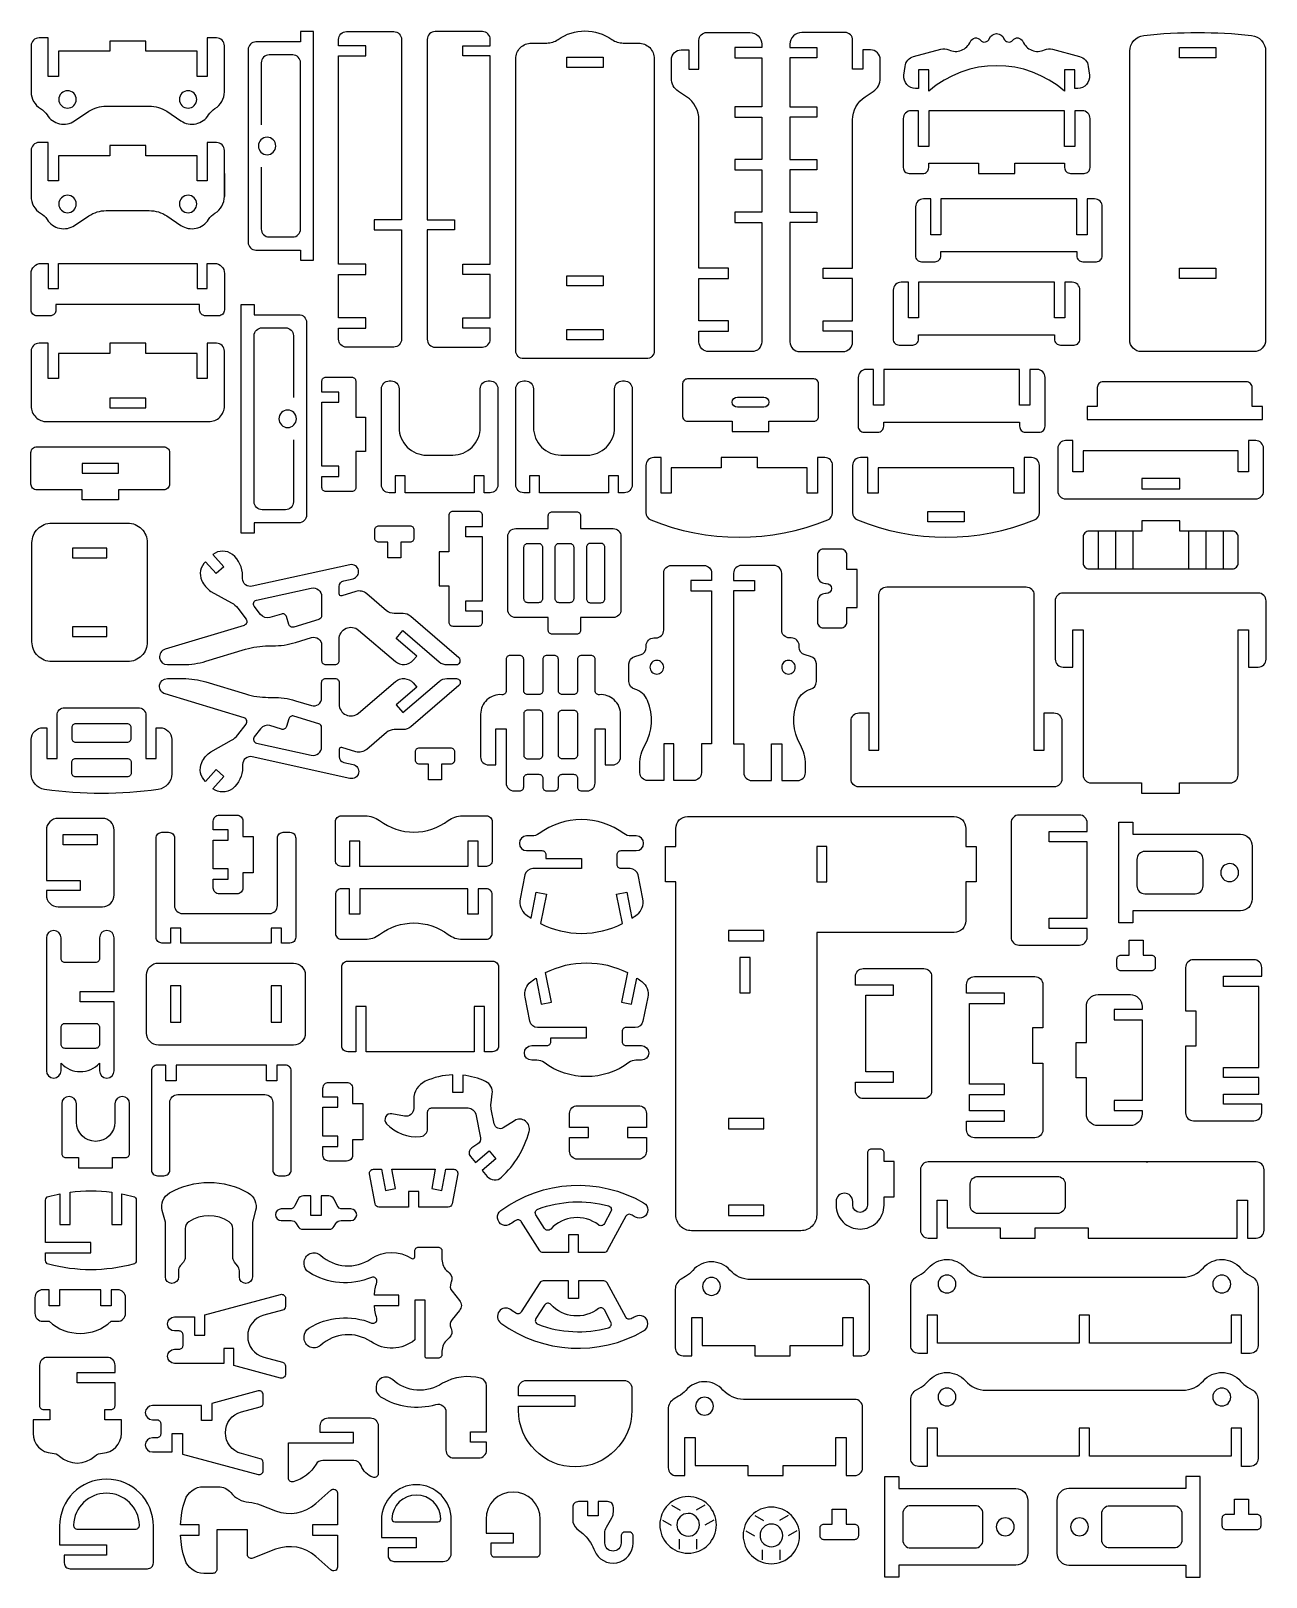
# Model space of a CAD drawing. Extents: x 159 to 1608, y -1206 to 608.
import ezdxf

# ---------------------------------------------------------------- set-up
doc = ezdxf.new("R2010")
doc.units = 0
doc.header["$MEASUREMENT"] = 0
doc.layers.get('DEFPOINTS').update_dxf_attribs({"color": 1, "linetype": 'CONTINUOUS'})
doc.layers.add('KONTUR', color=20, linetype='CONTINUOUS')

msp = doc.modelspace()

# ---------------------------------------------------------------- linework, layer by layer
at = {"layer": 'DEFPOINTS'}
msp.add_lwpolyline([(177.4, 149.3), (367.4, 149.3, 0.414214), (385.8, 167.7), (385.8, 232.1, 0.414214), (376.6, 241.3), (365.7, 241.3), (365.7, 199.9), (353.7, 199.9), (353.7, 229.3), (293.7, 229.3), (293.7, 241.3), (251.1, 241.3), (251.1, 229.3), (191.1, 229.3), (191.1, 199.9), (179.1, 199.9), (179.1, 241.3), (168.2, 241.3, 0.414214), (158.9, 232.1), (158.9, 167.7, 0.414214)], format="xyb", close=True, dxfattribs=at)
at = {"layer": 'KONTUR'}
for points in [[(318.1, 513.4), (334.8, 502.2, 0.422185), (367.2, 509.2, -0.11659), (374.7, 516.6, 0.261966), (385.8, 536.3), (385.8, 590.2, 0.414214), (376.6, 599.5), (365.7, 599.5), (365.7, 554.3), (353.7, 554.3), (353.7, 583.8), (293.7, 583.8), (293.7, 595.8), (251.1, 595.8), (251.1, 583.8), (191.1, 583.8), (191.1, 554.3), (179.1, 554.3), (179.1, 599.5), (168.2, 599.5, 0.414214), (158.9, 590.2), (158.9, 536.3, 0.261966), (170, 516.6, -0.11659), (177.6, 509.2, 0.422185), (209.9, 502.2), (226.7, 513.4, -0.147995), (247.1, 519.6), (297.6, 519.6, -0.147995)], [(413.6, 585.7), (413.6, 359.8, 0.414214), (422.8, 350.6), (475.2, 350.6), (475.2, 338.6), (490.5, 338.6), (490.5, 606.9), (475.2, 606.9), (475.2, 594.9), (422.8, 594.9, 0.414214)], [(519.7, 334), (519.7, 578.3), (551.8, 578.3), (551.8, 590.3), (519.7, 590.3), (519.7, 597.8, -0.414214), (529, 607), (584.5, 607, -0.414214), (593.7, 597.8), (593.7, 386.2), (561.6, 386.2), (561.6, 374.2), (593.7, 374.2), (593.7, 245.9, -0.414214), (584.5, 236.7), (529, 236.7, -0.414214), (519.7, 245.9), (519.7, 258.9), (551.8, 258.9), (551.8, 270.9), (519.7, 270.9), (519.7, 322), (551.8, 322), (551.8, 334)], [(697.8, 334), (697.8, 578.3), (665.7, 578.3), (665.7, 590.3), (697.8, 590.3), (697.8, 597.8, 0.414214), (688.6, 607), (633.1, 607, 0.414214), (623.8, 597.8), (623.8, 386.2), (655.9, 386.2), (655.9, 374.2), (623.8, 374.2), (623.8, 245.9, 0.414214), (633.1, 236.7), (688.6, 236.7, 0.414214), (697.8, 245.9), (697.8, 258.9), (665.7, 258.9), (665.7, 270.9), (697.8, 270.9), (697.8, 322), (665.7, 322), (665.7, 334)], [(736.9, 223.2, -0.414214), (727.7, 232.4), (727.7, 575, -0.414214), (746.1, 593.5), (764.1, 593.5, 0.155074), (777.4, 597.7, -0.31779), (840.5, 597.7, 0.155074), (853.9, 593.5), (871.8, 593.5, -0.414214), (890.3, 575), (890.3, 232.4, -0.414214), (881, 223.2)], [(930.8, 585.5), (930.7, 562.8), (942.7, 562.8), (942.7, 596.7, -0.414214), (952, 605.9), (1002.5, 605.9, -0.414214), (1016.4, 592.1), (1016.4, 588.3), (984.7, 588.3), (984.7, 576.3), (1016.4, 576.3), (1016.4, 518.6), (984.7, 518.6), (984.7, 506.6), (1016.4, 506.6), (1016.4, 456.8), (984.7, 456.8), (984.7, 444.8), (1016.4, 444.8), (1016.4, 395), (984.7, 395), (984.7, 383), (1016.4, 383), (1016.4, 243, -0.414214), (1004.8, 231.4), (954.3, 231.4, -0.414214), (942.7, 243), (942.7, 255.6), (977.4, 255.6), (977.4, 267.6), (942.7, 267.6), (942.7, 317.2), (977.4, 317.2), (977.4, 329.2), (942.7, 329.2), (942.7, 503.4, 0.252072), (928.2, 530.4), (918.7, 536.7, -0.252072), (910.4, 552.1), (910.4, 573.9, -0.414214), (921.9, 585.5)], [(1135.1, 585.5), (1135.1, 562.8), (1123.1, 562.8), (1123.1, 596.7, 0.414214), (1113.9, 605.9), (1063.3, 605.9, 0.414214), (1049.5, 592.1), (1049.5, 588.3), (1081.2, 588.3), (1081.2, 576.3), (1049.5, 576.3), (1049.5, 518.6), (1081.2, 518.6), (1081.2, 506.6), (1049.5, 506.6), (1049.5, 456.8), (1081.2, 456.8), (1081.2, 444.8), (1049.5, 444.8), (1049.5, 395), (1081.2, 395), (1081.2, 383), (1049.5, 383), (1049.5, 243, 0.414214), (1061, 231.4), (1111.6, 231.4, 0.414214), (1123.1, 243), (1123.1, 255.6), (1088.5, 255.6), (1088.5, 267.6), (1123.1, 267.6), (1123.1, 317.2), (1088.5, 317.2), (1088.5, 329.2), (1123.1, 329.2), (1123.1, 503.4, -0.252072), (1137.7, 530.4), (1147.2, 536.7, 0.252072), (1155.5, 552.1), (1155.5, 573.9, 0.414214), (1144, 585.5)], [(1283.5, 598.6, -0.687577), (1300.7, 598.6, 0.578369), (1311, 596.9, -0.567962), (1322.8, 595.3, 0.425793), (1348.2, 585.5, -0.176453), (1357.6, 586.3), (1389.5, 577.8, -0.304748), (1399.7, 566.1), (1401, 555.7, -0.451549), (1387.2, 540.2), (1383.9, 540.2), (1383.9, 562), (1371.9, 562), (1371.9, 537, 0.37485), (1212.4, 537), (1212.4, 562), (1200.4, 562), (1200.4, 540.2), (1197, 540.2, -0.451549), (1183.3, 555.7), (1184.6, 566.1, -0.304748), (1194.7, 577.8), (1226.6, 586.3, -0.176453), (1236, 585.5, 0.425793), (1261.4, 595.3, -0.567962), (1273.2, 596.9, 0.578369)], [(1462.1, 231.4, -0.414214), (1448.3, 245.3), (1448.3, 584.1, -0.382343), (1464.7, 602.4, -0.055069), (1591.3, 602.4, -0.382343), (1607.8, 584.1), (1607.8, 245.3, -0.414214), (1593.9, 231.4)], [(201.7, 537.6, 0.414214), (191.4, 527.4, 0.414214), (201.7, 517.1, 0.414214), (211.9, 527.4, 0.414214)], [(343.1, 537.6, 0.414214), (332.9, 527.4, 0.414214), (343.1, 517.1, 0.414214), (353.3, 527.4, 0.414214)], [(1200.4, 472.1), (1200.4, 514.1), (1191.7, 514.1, 0.414214), (1182.5, 504.9), (1182.5, 447.4, 0.414214), (1189.4, 440.5), (1205.4, 440.5, 0.414214), (1212.4, 447.4), (1212.4, 452.5), (1270.7, 452.5), (1270.7, 440.5), (1313.5, 440.5), (1313.5, 452.5), (1371.9, 452.5), (1371.9, 447.4, 0.414214), (1378.8, 440.5), (1394.8, 440.5, 0.414214), (1401.7, 447.4), (1401.7, 504.9, 0.414214), (1392.5, 514.1), (1383.9, 514.1), (1383.9, 472.1), (1371.9, 472.1), (1371.9, 514.1), (1212.4, 514.1), (1212.4, 472.1)], [(318.1, 390.7), (334.8, 379.5, 0.422185), (367.2, 386.5, -0.11659), (374.7, 393.9, 0.261966), (385.8, 413.6), (385.8, 467.5, 0.414214), (376.6, 476.8), (365.7, 476.8), (365.7, 431.7), (353.7, 431.7), (353.7, 461.1), (293.7, 461.1), (293.7, 473.1), (251.1, 473.1), (251.1, 461.1), (191.1, 461.1), (191.1, 431.7), (179.1, 431.7), (179.1, 476.8), (168.2, 476.8, 0.414214), (158.9, 467.5), (158.9, 413.6, 0.261966), (170, 393.9, -0.11659), (177.6, 386.5, 0.422185), (209.9, 379.5), (226.7, 390.7, -0.147995), (247.1, 396.9), (297.6, 396.9, -0.147995)], [(435.8, 483, 0.414214), (425.6, 472.7, 0.414214), (435.8, 462.5, 0.414214), (446.1, 472.7, 0.414214)], [(201.7, 414.9, 0.414214), (191.4, 404.7, 0.414214), (201.7, 394.4, 0.414214), (211.9, 404.7, 0.414214)], [(343.1, 414.9, 0.414214), (332.9, 404.7, 0.414214), (343.1, 394.4, 0.414214), (353.3, 404.7, 0.414214)], [(1214.7, 368.6), (1214.7, 410.6), (1206.1, 410.6, 0.414214), (1196.9, 401.3), (1196.9, 343.9, 0.414214), (1203.8, 336.9), (1219.8, 336.9, 0.414214), (1226.7, 343.9), (1226.7, 348.9), (1386.2, 348.9), (1386.2, 343.9, 0.414214), (1393.2, 336.9), (1409.2, 336.9, 0.414214), (1416.1, 343.9), (1416.1, 401.3, 0.414214), (1406.9, 410.6), (1398.2, 410.6), (1398.2, 368.6), (1386.2, 368.6), (1386.2, 410.6), (1226.7, 410.6), (1226.7, 368.6)], [(181.2, 273.5), (165.9, 273.5, -0.414214), (158.9, 280.4), (158.9, 323.3, -0.414214), (170.5, 334.9), (179.1, 334.9), (179.1, 305.4), (191.1, 305.4), (191.1, 334.9), (353.7, 334.9), (353.7, 305.4), (365.7, 305.4), (365.7, 334.9), (374.3, 334.9, -0.414214), (385.8, 323.3), (385.8, 280.4, -0.414214), (378.9, 273.5), (363.6, 273.5, -0.414214), (356.7, 280.4), (356.7, 286.8), (188.1, 286.8), (188.1, 280.4, -0.414214)], [(1188.5, 270.9), (1188.5, 312.8), (1179.9, 312.8, 0.414214), (1170.7, 303.6), (1170.7, 246.1, 0.414214), (1177.6, 239.2), (1193.6, 239.2, 0.414214), (1200.5, 246.1), (1200.5, 251.2), (1360, 251.2), (1360, 246.1, 0.414214), (1367, 239.2), (1383, 239.2, 0.414214), (1389.9, 246.1), (1389.9, 303.6, 0.414214), (1380.7, 312.8), (1372, 312.8), (1372, 270.9), (1360, 270.9), (1360, 312.8), (1200.5, 312.8), (1200.5, 270.9)], [(482.2, 265.6), (482.2, 39.7, -0.414214), (473, 30.5), (420.7, 30.5), (420.7, 18.5), (405.3, 18.5), (405.3, 286.8), (420.7, 286.8), (420.7, 274.8), (473, 274.8, -0.414214)], [(500.3, 172), (520.1, 172), (520.1, 184), (500.3, 184), (500.3, 197, -0.414214), (504.9, 201.6), (535.3, 201.6, -0.414214), (539.9, 197), (539.9, 154.4), (551.3, 154.4), (551.3, 114.4), (539.9, 114.4), (539.9, 71.9, -0.414214), (535.3, 67.2), (504.9, 67.2, -0.414214), (500.3, 71.9), (500.3, 84.9), (520.1, 84.9), (520.1, 96.9), (500.3, 96.9)], [(1147.5, 168.5), (1147.5, 210.5), (1138.9, 210.5, 0.414214), (1129.6, 201.2), (1129.6, 143.8, 0.414214), (1136.6, 136.8), (1152.6, 136.8, 0.414214), (1159.5, 143.8), (1159.5, 148.8), (1319, 148.8), (1319, 143.8, 0.414214), (1325.9, 136.8), (1342, 136.8, 0.414214), (1348.9, 143.8), (1348.9, 201.2, 0.414214), (1339.7, 210.5), (1331, 210.5), (1331, 168.5), (1319, 168.5), (1319, 210.5), (1159.5, 210.5), (1159.5, 168.5)], [(570.1, 187.9, -0.414214), (579.3, 197.1), (581.6, 197.1, -0.414214), (590.8, 187.9), (590.8, 142.3, 0.414214), (623.2, 110), (653.7, 110, 0.414214), (686, 142.3), (686, 187.9, -0.414214), (695.2, 197.1), (697.5, 197.1, -0.414214), (706.7, 187.9), (706.7, 75.1, -0.414214), (697.5, 65.8), (690.8, 65.8), (690.8, 85.7), (678.8, 85.7), (678.8, 65.8), (598.1, 65.8), (598.1, 85.7), (586.1, 85.7), (586.1, 65.8), (579.3, 65.8, -0.414214), (570.1, 75.1)], [(727.8, 187.9, -0.414214), (737, 197.1), (739.3, 197.1, -0.414214), (748.5, 187.9), (748.5, 142.3, 0.414214), (780.8, 110), (811.3, 110, 0.414214), (843.7, 142.3), (843.7, 187.9, -0.414214), (852.9, 197.1), (855.2, 197.1, -0.414214), (864.4, 187.9), (864.4, 75.1, -0.414214), (855.2, 65.8), (848.4, 65.8), (848.4, 85.7), (836.4, 85.7), (836.4, 65.8), (755.7, 65.8), (755.7, 85.7), (743.7, 85.7), (743.7, 65.8), (737, 65.8, -0.414214), (727.8, 75.1)], [(923.5, 155.3, 0.414214), (929.1, 149.8), (981.8, 149.8), (981.8, 137.8), (1024.7, 137.8), (1024.7, 149.8), (1077.5, 149.8, 0.414214), (1083, 155.3), (1083, 193.9, 0.414214), (1077.5, 199.4), (929.1, 199.4, 0.414214), (923.5, 193.9)], [(1410.1, 167), (1398.2, 167), (1398.2, 151.7), (1604.1, 151.7), (1604.1, 167), (1592.1, 167), (1592.1, 189.2, 0.414214), (1585.2, 196.1), (1417.1, 196.1, 0.414214), (1410.2, 189.2)], [(987.8, 178.1), (1018.7, 178.1, -1), (1018.7, 166.1), (987.8, 166.1, -1)], [(460, 162.9, 0.414214), (449.8, 152.6, 0.414214), (460, 142.4, 0.414214), (470.2, 152.6, 0.414214)], [(1373.1, 58.6), (1596.2, 58.6, 0.414214), (1605.4, 67.9), (1605.4, 117.8, 0.414214), (1596.2, 127), (1587.6, 127), (1587.6, 90.4), (1575.6, 90.4), (1575.6, 115), (1393.7, 115), (1393.7, 90.4), (1381.7, 90.4), (1381.7, 127), (1373.1, 127, 0.414214), (1363.9, 117.8), (1363.9, 67.9, 0.414214)], [(261.3, 57.7), (218.7, 57.7), (218.7, 69.2), (165.6, 69.2, -0.414214), (158.7, 76.1), (158.7, 113, -0.414214), (165.6, 119.9), (314.4, 119.9, -0.414214), (321.3, 113), (321.3, 76.1, -0.414214), (314.4, 69.2), (261.3, 69.2)], [(1011.4, 95.2), (1011.4, 107.2), (968.6, 107.2), (968.6, 95.2), (910.2, 95.2), (910.2, 65.2), (898.2, 65.2), (898.2, 107.2), (889.6, 107.2, 0.414214), (880.4, 97.9), (880.4, 42.6, 0.305092), (886.1, 34, 0.195594), (1093.9, 34, 0.305092), (1099.6, 42.6), (1099.6, 97.9, 0.414214), (1090.4, 107.2), (1081.7, 107.2), (1081.7, 65.2), (1069.7, 65.2), (1069.7, 95.2)], [(1128.7, 34, 0.195594), (1336.5, 34, 0.305092), (1342.2, 42.6), (1342.2, 97.9, 0.414214), (1333, 107.2), (1324.4, 107.2), (1324.4, 65.2), (1312.4, 65.2), (1312.4, 95.2), (1152.9, 95.2), (1152.9, 65.2), (1140.9, 65.2), (1140.9, 107.2), (1132.2, 107.2, 0.414214), (1123, 97.9), (1123, 42.6, 0.305092)], [(688.8, 14.2), (669, 14.2), (669, 26.2), (688.8, 26.2), (688.8, 39.2, 0.414214), (684.2, 43.8), (653.7, 43.8, 0.414214), (649.1, 39.2), (649.1, -3.4), (637.7, -3.4), (637.7, -43.4), (649.1, -43.4), (649.1, -85.9, 0.414214), (653.7, -90.5), (684.2, -90.5, 0.414214), (688.8, -85.9), (688.8, -72.9), (669, -72.9), (669, -60.9), (688.8, -60.9)], [(770.5, -100.2, -0.414214), (765.9, -95.6), (765.9, -80.6), (727.6, -80.6, -0.414214), (718.4, -71.3), (718.4, 14.7, -0.414214), (727.6, 23.9), (765.9, 23.9), (765.9, 38.9, -0.414214), (770.5, 43.5), (799.1, 43.5, -0.414214), (803.7, 38.9), (803.7, 23.9), (842, 23.9, -0.414214), (851.2, 14.7), (851.2, -71.3, -0.414214), (842, -80.6), (803.7, -80.6), (803.7, -95.6, -0.414214), (799.1, -100.2)], [(272.2, 30.3, -0.414214), (295.3, 7.3), (295.3, -109.1, -0.414214), (272.2, -132.2), (183, -132.2, -0.414214), (159.9, -109.1), (159.9, 7.3, -0.414214), (183, 30.3)], [(593, 7.9), (593, -10.5), (577.6, -10.5), (577.6, 7.9), (567.1, 7.9, -0.414214), (562.4, 12.5), (562.4, 22.4, -0.414214), (567.1, 27.1), (603.5, 27.1, -0.414214), (608.2, 22.4), (608.2, 12.5, -0.414214), (603.5, 7.9)], [(1568.7, -23.5, 0.414214), (1575.6, -16.6), (1575.6, 13.9, 0.414214), (1568.7, 20.8), (1506.9, 20.8), (1506.9, 32.8), (1462.4, 32.8), (1462.4, 20.8), (1400.6, 20.8, 0.414214), (1393.7, 13.9), (1393.7, -16.6, 0.414214), (1400.6, -23.5)], [(737.3, 1.9, -0.414214), (741.9, 6.5), (754.4, 6.5, -0.414214), (759, 1.9), (759, -58.5, -0.414214), (754.4, -63.2), (741.9, -63.2, -0.414214), (737.3, -58.5)], [(774, -58.5), (774, 1.9, -0.414214), (778.6, 6.5), (791.1, 6.5, -0.414214), (795.7, 1.9), (795.7, -58.5, -0.414214), (791.1, -63.2), (778.6, -63.2, -0.414214)], [(832.3, 1.9, 0.414214), (827.7, 6.5), (815.2, 6.5, 0.414214), (810.6, 1.9), (810.6, -58.5, 0.414214), (815.2, -63.2), (827.7, -63.2, 0.414214), (832.3, -58.5)], [(407.1, -31.7, 0.224783), (395.3, -6.5, 0.332024), (372.3, -6.5), (385, -21), (376, -28.9), (363.7, -15, 0.318462), (359.1, -37.3, 0.133666), (369.8, -49.9), (394.2, -63.4, -0.10459), (401.5, -69.6), (411.2, -82.5, -0.522753), (408.9, -89.7), (316.2, -117.7, 0.862777), (318.9, -135.8), (337.2, -135.8, 0.073666), (364, -131.8), (410.6, -117.7, -0.073666), (437.3, -113.8), (442.4, -113.8, 0.073666), (469.1, -109.8), (488, -104.1, -0.503235), (499.9, -112.9), (499.9, -131.2, 0.414214), (504.5, -135.8), (515.8, -135.8, 0.414214), (520.4, -131.2), (520.4, -105.8, -0.640772), (543.3, -95.3), (586.4, -132.2, 0.414214), (607.3, -130.6), (611.5, -125.7), (587.3, -105), (595.1, -95.9), (637.9, -132.5, 0.179039), (646.9, -135.8), (658, -135.8, 0.696297), (661, -127.7), (604.4, -79.2, 0.179039), (595.4, -75.8), (585, -75.8, -0.179039), (576, -72.5), (552.9, -52.7, 0.256082), (539.9, -50), (523.4, -55, -0.503235), (520.4, -52.8), (520.4, -44.2, -0.35181), (525.8, -37.4), (536.7, -35, 1), (533.1, -18.6), (418.4, -43.9, -0.479498), (407.1, -34.9)], [(1091.1, -52.5, 0.414214), (1081.9, -61.7), (1081.9, -85.7, 0.414214), (1088.8, -92.7), (1109.3, -92.7, 0.414214), (1116.3, -85.7), (1116.3, -68.7), (1128.3, -68.7), (1128.3, -24.2), (1116.3, -24.2), (1116.3, -7.2, 0.414214), (1109.3, -0.3), (1088.8, -0.3, 0.414214), (1081.9, -7.2), (1081.9, -31.2, 0.414214), (1091.1, -40.5), (1092.2, -40.5, -1), (1092.2, -52.5)], [(860.6, -135, -0.339454), (867.4, -126.1), (873.9, -124.4, 0.339454), (880.7, -115.5), (880.7, -113.7, -0.414214), (889.9, -104.4), (892.1, -104.4, 0.414214), (901.3, -95.2), (901.3, -28.6, -0.414214), (910.5, -19.4), (948.4, -19.4, -0.414214), (957.6, -28.6), (957.6, -37.1), (933, -37.1), (933, -49.1), (957.6, -49.1), (957.6, -228.6), (945.6, -228.6), (945.6, -262.6, -0.414214), (936.4, -271.8), (913.3, -271.8), (913.3, -228.6), (901.3, -228.6), (901.3, -271.8), (882.6, -271.8, -0.414214), (873.4, -262.6), (873.4, -252.8, -0.129433), (879.4, -230, 0.231132), (882.5, -178, 0.231026), (867.3, -164.6, -0.33747), (860.6, -155.7)], [(1080.5, -135, 0.339454), (1073.6, -126.1), (1067.2, -124.4, -0.339454), (1060.3, -115.5), (1060.3, -113.7, 0.414214), (1051.1, -104.4), (1049, -104.4, -0.414214), (1039.8, -95.2), (1039.8, -28.6, 0.414214), (1030.5, -19.4), (992.6, -19.4, 0.414214), (983.4, -28.6), (983.4, -37.1), (1008, -37.1), (1008, -49.1), (983.4, -49.1), (983.4, -228.6), (995.4, -228.6), (995.4, -262.6, 0.414214), (1004.6, -271.8), (1027.8, -271.8), (1027.8, -228.6), (1039.8, -228.6), (1039.8, -271.8), (1058.4, -271.8, 0.414214), (1067.7, -262.6), (1067.7, -252.8, 0.129433), (1061.7, -230, -0.231132), (1058.5, -178, -0.231026), (1073.7, -164.6, 0.33747), (1080.5, -155.7)], [(423.5, -60), (487.6, -45.9, -0.479498), (499.9, -55.8), (499.9, -78.3, -0.330464), (496.6, -82.8), (467.1, -91.7, -0.414214), (461.3, -88.6), (458.5, -79.4, 0.414214), (452.8, -76.4), (439.2, -80.5, -0.313411), (428.1, -76.9), (420.8, -67.3, -0.547347)], [(1368.7, -201.7), (1368.7, -270, -0.414214), (1359.4, -279.3), (1130.4, -279.3, -0.414214), (1121.2, -270), (1121.2, -201.7, -0.414214), (1130.4, -192.5), (1141.9, -192.5), (1141.9, -236.1), (1153.9, -236.1), (1153.9, -53.8, -0.414214), (1163.2, -44.6), (1326.7, -44.6, -0.414214), (1335.9, -53.8), (1335.9, -236.1), (1347.9, -236.1), (1347.9, -192.5), (1359.4, -192.5, -0.414214)], [(1506.8, -286.5), (1506.8, -274.5), (1566.3, -274.5, 0.414214), (1575.5, -265.3), (1575.5, -95), (1587.5, -95), (1587.5, -138.6), (1599.1, -138.6, 0.414214), (1608.3, -129.4), (1608.3, -61.1, 0.414214), (1599.1, -51.8), (1370, -51.8, 0.414214), (1360.8, -61.1), (1360.8, -129.4, 0.414214), (1370, -138.6), (1381.6, -138.6), (1381.6, -95), (1393.6, -95), (1393.6, -265.3, 0.414214), (1402.8, -274.5), (1462.3, -274.5), (1462.3, -286.5)], [(741.6, -171, -0.414214), (737, -166.4), (737, -129.6, 0.414214), (732.3, -125), (721, -125, 0.414214), (716.4, -129.6), (716.4, -166.5, -0.437062), (711.4, -171.1, 0.437062), (686.5, -194.1), (686.5, -244.2, 0.414214), (695.8, -253.4), (704.4, -253.4), (704.4, -211), (716.4, -211), (716.4, -274.7, 0.414214), (725.6, -284), (732.3, -284, 0.414214), (737, -279.3), (737, -269.1, -0.414214), (741.6, -264.5), (754.9, -264.5, -0.414214), (759.5, -269.1), (759.5, -279.3, 0.414214), (764.1, -284), (773.1, -284, 0.414214), (777.7, -279.3), (777.7, -269.1, -0.414214), (782.3, -264.5), (795.6, -264.5, -0.414214), (800.2, -269.1), (800.2, -279.3, 0.414214), (804.8, -284), (811.6, -284, 0.414214), (820.8, -274.7), (820.8, -211), (832.8, -211), (832.8, -253.4), (841.4, -253.4, 0.414214), (850.7, -244.2), (850.7, -194.1, 0.437062), (825.8, -171.1, -0.437062), (820.8, -166.5), (820.8, -129.6, 0.414214), (816.2, -125), (804.8, -125, 0.414214), (800.2, -129.6), (800.2, -166.4, -0.414214), (795.6, -171), (782.3, -171, -0.414214), (777.7, -166.4), (777.7, -129.6, 0.414214), (773.1, -125), (764.1, -125, 0.414214), (759.5, -129.6), (759.5, -166.4, -0.414214), (754.9, -171)], [(893.2, -130.8, 0.414214), (885.2, -138.9, 0.414214), (893.2, -146.9, 0.414214), (901.3, -138.9, 0.414214)], [(1047.8, -130.8, 0.414214), (1039.8, -138.9, 0.414214), (1047.8, -146.9, 0.414214), (1055.8, -138.9, 0.414214)], [(407.1, -256.2, -0.224783), (395.3, -281.4, -0.332024), (372.3, -281.4), (385, -267), (376, -259), (363.7, -273, -0.318462), (359.1, -250.7, -0.133666), (369.8, -238), (394.2, -224.5, 0.10459), (401.5, -218.3), (411.2, -205.5, 0.522753), (408.9, -198.3), (316.2, -170.2, -0.862777), (318.9, -152.1), (337.2, -152.1, -0.073666), (364, -156.1), (410.6, -170.2, 0.073666), (437.3, -174.2), (442.4, -174.2, -0.073666), (469.1, -178.1), (488, -183.8, 0.503235), (499.9, -175), (499.9, -156.7, -0.414214), (504.5, -152.1), (515.8, -152.1, -0.414214), (520.4, -156.7), (520.4, -182.2, 0.640772), (543.3, -192.7), (586.4, -155.7, -0.414214), (607.3, -157.3), (611.5, -162.2), (587.3, -183), (595.1, -192.1), (637.9, -155.5, -0.179039), (646.9, -152.1), (658, -152.1, -0.696297), (661, -160.3), (604.4, -208.8, -0.179039), (595.4, -212.1), (585, -212.1, 0.179039), (576, -215.4), (552.9, -235.2, -0.256082), (539.9, -238), (523.4, -233, 0.503235), (520.4, -235.2), (520.4, -243.8, 0.35181), (525.8, -250.5), (536.7, -252.9, -1), (533.1, -269.4), (418.4, -244, 0.479498), (407.1, -253)], [(189.3, -245.8), (189.3, -195.5, -0.414214), (198.5, -186.3), (284.5, -186.3, -0.414214), (293.7, -195.5), (293.7, -245.8), (305.7, -245.8), (305.7, -209.8), (310.1, -209.8, -0.414214), (323.9, -223.6), (323.9, -264, -0.371951), (308.1, -282.2, -0.073339), (174.8, -282.2, -0.371951), (159.1, -264), (159.1, -223.6, -0.414214), (172.9, -209.8), (177.3, -209.8), (177.3, -245.8)], [(423.5, -227.9), (487.6, -242.1, 0.479498), (499.9, -232.2), (499.9, -209.6, 0.330464), (496.6, -205.2), (467.1, -196.2, 0.414214), (461.3, -199.3), (458.5, -208.5, -0.414214), (452.8, -211.6), (439.2, -207.4, 0.313411), (428.1, -211), (420.8, -220.6, 0.547347)], [(737, -241.7, 0.414214), (741.6, -246.3), (754.9, -246.3, 0.414214), (759.5, -241.7), (759.5, -193.8, 0.414214), (754.9, -189.2), (741.6, -189.2, 0.414214), (737, -193.8)], [(795.6, -189.2, -0.414214), (800.2, -193.8), (800.2, -241.7, -0.414214), (795.6, -246.3), (782.3, -246.3, -0.414214), (777.7, -241.7), (777.7, -193.8, -0.414214), (782.3, -189.2)], [(211.3, -205.2, 0.414214), (206.7, -209.8), (206.7, -222.3, 0.414214), (211.3, -226.9), (271.7, -226.9, 0.414214), (276.3, -222.3), (276.3, -209.8, 0.414214), (271.7, -205.2)], [(640.6, -252.5), (640.6, -270.9), (625.2, -270.9), (625.2, -252.5), (614.7, -252.5, -0.414214), (610, -247.9), (610, -238, -0.414214), (614.7, -233.3), (651.1, -233.3, -0.414214), (655.8, -238), (655.8, -247.9, -0.414214), (651.1, -252.5)], [(271.7, -267.5), (211.3, -267.5, -0.414214), (206.7, -262.9), (206.7, -250.4, -0.414214), (211.3, -245.8), (271.7, -245.8, -0.414214), (276.3, -250.4), (276.3, -262.9, -0.414214)], [(190.6, -419.8), (242.6, -419.8, 0.414214), (256.4, -405.9), (256.4, -330, 0.414214), (242.6, -316.2), (190.6, -316.2, 0.414214), (176.8, -330), (176.8, -388.9), (216.6, -388.9), (216.6, -400.9), (176.8, -400.9), (176.8, -405.9, 0.414214)], [(390.1, -375.5), (372.7, -375.5), (372.7, -341.7), (390.1, -341.7), (390.1, -329.7), (372.7, -329.7), (372.7, -319.3, -0.414214), (379.6, -312.4), (400.5, -312.4, -0.414214), (407.4, -319.3), (407.4, -337.3), (419.4, -337.3), (419.4, -380), (407.4, -380), (407.4, -397.9, -0.414214), (400.5, -404.8), (379.6, -404.8, -0.414214), (372.7, -397.9), (372.7, -387.5), (390.1, -387.5)], [(523.1, -313.2), (551.1, -313.2, -0.16263), (567.8, -318.8, 0.334097), (648.5, -318.8, -0.16263), (665.1, -313.2), (693.2, -313.2, -0.414214), (700.1, -320.1), (700.1, -365.5, -0.414214), (693.2, -372.5), (683.6, -372.5), (683.6, -342.8), (671.6, -342.8), (671.6, -372.5), (544.6, -372.5), (544.6, -342.8), (532.6, -342.8), (532.6, -372.5), (523.1, -372.5, -0.414214), (516.1, -365.5), (516.1, -320.1, -0.414214)], [(853.1, -439.6), (846.1, -405), (857.9, -402.6), (864.1, -433.2, 0.016944), (870, -429, 0.286808), (876.9, -410.7), (871.2, -382.5, 0.357001), (862.1, -375.1), (851.3, -375.1, -0.414214), (846.7, -370.5), (846.7, -358.6, -0.414214), (851.3, -354), (869.2, -354, 1), (869.2, -336.8), (863, -336.8, -0.161246), (854.7, -334.1, 0.331101), (755, -334.1, -0.161246), (746.7, -336.8), (740.5, -336.8, 1), (740.5, -354), (758.4, -354, -0.414214), (763, -358.6), (763, -363.1), (804.8, -363.1), (804.8, -375.1), (747.6, -375.1, 0.357001), (738.5, -382.5), (732.8, -410.7, 0.286808), (739.7, -429, 0.016944), (745.6, -433.2), (751.8, -402.6), (763.6, -405), (756.6, -439.6, 0.237707)], [(1080.9, -781.5, -0.414214), (1062.4, -800), (934, -800, -0.414214), (915.6, -781.5), (915.6, -390.8), (903.6, -390.8), (903.6, -349.3), (915.6, -349.3), (915.6, -327.9, -0.414214), (929.4, -314), (1242.1, -314, -0.414214), (1255.9, -327.9), (1255.9, -349.3), (1267.9, -349.3), (1267.9, -390.8), (1255.9, -390.8), (1255.9, -436.3, -0.414214), (1242.1, -450.1), (1080.9, -450.1)], [(1386.4, -433.4), (1398.4, -433.4), (1398.4, -343.7), (1386.4, -343.7), (1353.7, -343.7), (1353.7, -331.7), (1398.4, -331.7), (1398.4, -321.5, 0.414214), (1389.2, -312.3), (1318.2, -312.3, 0.414214), (1309, -321.5), (1309, -455.6, 0.414214), (1318.2, -464.8), (1389.2, -464.8, 0.414214), (1398.4, -455.6), (1398.4, -445.4), (1353.7, -445.4), (1353.7, -433.4)], [(1578.2, -424.7), (1451.9, -424.7), (1451.9, -438.8), (1435.4, -438.8), (1435.4, -320.8), (1451.9, -320.8), (1451.9, -334.9), (1578.2, -334.9, -0.414214), (1592, -348.8), (1592, -410.8, -0.414214)], [(312.5, -462.5, -0.414214), (305.6, -455.6), (305.6, -339.4, -0.414214), (312.5, -332.5), (320.2, -332.5, -0.414214), (327.2, -339.4), (327.2, -418.6, 0.414214), (336.4, -427.8), (438.7, -427.8, 0.414214), (447.9, -418.6), (447.9, -339.4, -0.414214), (454.9, -332.5), (462.6, -332.5, -0.414214), (469.5, -339.4), (469.5, -455.6, -0.414214), (462.6, -462.5), (452.6, -462.5), (452.6, -445.1), (440.6, -445.1), (440.6, -462.5), (334.5, -462.5), (334.5, -445.1), (322.5, -445.1), (322.5, -462.5)], [(1534.4, -395.4), (1534.4, -364.3, 0.414214), (1525.1, -355), (1466, -355, 0.414214), (1456.7, -364.3), (1456.7, -395.4, 0.414214), (1466, -404.6), (1525.1, -404.6, 0.414214)], [(1565.5, -369.3, 0.414214), (1555.1, -379.8, 0.414214), (1565.5, -390.3, 0.414214), (1576, -379.8, 0.414214)], [(523.1, -458), (551.1, -458, 0.16263), (567.8, -452.4, -0.334097), (648.5, -452.4, 0.16263), (665.1, -458), (693.2, -458, 0.414214), (700.1, -451.1), (700.1, -405.6, 0.414214), (693.2, -398.7), (683.6, -398.7), (683.6, -428.4), (671.6, -428.4), (671.6, -398.7), (544.6, -398.7), (544.6, -428.4), (532.6, -428.4), (532.6, -398.7), (523.1, -398.7, 0.414214), (516.1, -405.6), (516.1, -451.1, 0.414214)], [(239.1, -456.4), (239.1, -480.8, -0.414214), (234.5, -485.4), (198.7, -485.4, -0.414214), (194.1, -480.8), (194.1, -456.4, 1), (176.8, -456.4), (176.8, -612.2, 1), (194.1, -612.2), (194.1, -603.5, 0.435619), (239.1, -603.5), (239.1, -612.2, 1), (256.4, -612.2), (256.4, -531.5), (216.6, -531.5), (216.6, -519.5), (256.4, -519.5), (256.4, -456.4, 1)], [(1437.9, -476.6), (1447.6, -476.6), (1447.6, -459), (1464.1, -459), (1464.1, -476.6), (1473.7, -476.6, -0.414214), (1478.3, -481.2), (1478.3, -490.4, -0.414214), (1473.7, -495), (1437.9, -495, -0.414214), (1433.3, -490.4), (1433.3, -481.2, -0.414214)], [(294.4, -499.8, -0.414214), (308.3, -486), (466.9, -486, -0.414214), (480.7, -499.8), (480.7, -568.3, -0.414214), (466.9, -582.1), (308.3, -582.1, -0.414214), (294.4, -568.3)], [(540.1, -536.9), (540.1, -590), (530.5, -590, -0.414214), (523.6, -583.1), (523.6, -490.6, -0.414214), (530.5, -483.7), (700.6, -483.7, -0.414214), (707.6, -490.6), (707.6, -583.1, -0.414214), (700.6, -590), (691, -590), (691, -536.9), (679, -536.9), (679, -590), (552.1, -590), (552.1, -536.9)], [(859, -497.2), (852, -531.8), (863.7, -534.1), (869.9, -503.5, -0.016944), (875.8, -507.7, -0.286808), (882.7, -526.1), (877, -554.2, -0.357001), (868, -561.6), (857.2, -561.6, 0.414214), (852.5, -566.2), (852.5, -578.1, 0.414214), (857.2, -582.7), (875.1, -582.7, -1), (875.1, -599.9), (868.8, -599.9, 0.161246), (860.6, -602.7, -0.331101), (760.9, -602.7, 0.161246), (752.6, -599.9), (746.4, -599.9, -1), (746.4, -582.7), (764.3, -582.7, 0.414214), (768.9, -578.1), (768.9, -573.6), (810.7, -573.6), (810.7, -561.6), (753.4, -561.6, -0.357001), (744.4, -554.2), (738.7, -526.1, -0.286808), (745.6, -507.7, -0.016944), (751.5, -503.5), (757.7, -534.1), (769.5, -531.8), (762.5, -497.2, -0.237707)], [(1558.5, -620.3), (1558.5, -608.3), (1599.8, -608.3), (1599.8, -513.5), (1579.2, -513.5), (1558.5, -513.5), (1558.5, -501.5), (1603.2, -501.5), (1603.2, -491.3, 0.414214), (1593.9, -482), (1523, -482, 0.414214), (1513.8, -491.3), (1513.8, -542.1), (1525.8, -542.1), (1525.8, -583.6), (1513.8, -583.6), (1513.8, -661.8, 0.414214), (1523, -671), (1593.9, -671, 0.414214), (1603.2, -661.8), (1603.2, -651.6), (1558.5, -651.6), (1558.5, -639.6), (1579.2, -639.6), (1599.8, -639.6), (1599.8, -620.3)], [(1150.4, -613.5), (1138.4, -613.5), (1138.4, -523.8), (1150.4, -523.8), (1171.1, -523.8), (1171.1, -511.8), (1126.4, -511.8), (1126.4, -501.6, -0.414214), (1135.6, -492.4), (1206.6, -492.4, -0.414214), (1215.8, -501.6), (1215.8, -635.7, -0.414214), (1206.6, -645), (1135.6, -645, -0.414214), (1126.4, -635.7), (1126.4, -625.5), (1171.1, -625.5), (1171.1, -613.5)], [(1301.5, -640.2), (1301.5, -628.2), (1260.3, -628.2), (1260.3, -533.4), (1280.8, -533.4), (1301.5, -533.4), (1301.5, -521.4), (1256.8, -521.4), (1256.8, -511.2, -0.414214), (1266.1, -501.9), (1337, -501.9, -0.414214), (1346.3, -511.2), (1346.3, -562), (1334.3, -562), (1334.3, -603.5), (1346.3, -603.5), (1346.3, -681.7, -0.414214), (1337, -690.9), (1266.1, -690.9, -0.414214), (1256.8, -681.7), (1256.8, -671.5), (1301.5, -671.5), (1301.5, -659.5), (1280.8, -659.5), (1260.3, -659.5), (1260.3, -640.2)], [(1397.4, -536.9, -0.414214), (1411.2, -523), (1449, -523, -0.414214), (1462.8, -536.9), (1462.8, -540.6), (1430.1, -540.6), (1430.1, -552.6), (1462.8, -552.6), (1462.8, -647.1), (1430.1, -647.1), (1430.1, -659.1), (1462.8, -659.1), (1462.8, -662.8, -0.414214), (1449, -676.7), (1411.2, -676.7, -0.414214), (1397.4, -662.8), (1397.4, -620.6), (1385.4, -620.6), (1385.4, -579.1), (1397.4, -579.1)], [(198.7, -586, -0.414214), (194.1, -581.4), (194.1, -561.3, -0.414214), (198.7, -556.7), (234.5, -556.7, -0.414214), (239.1, -561.3), (239.1, -581.4, -0.414214), (234.5, -586)], [(307.1, -605.6, 0.414214), (300.2, -612.5), (300.2, -728.6, 0.414214), (307.1, -735.5), (314.8, -735.5, 0.414214), (321.7, -728.6), (321.7, -649.5, -0.414214), (331, -640.3), (433.3, -640.3, -0.414214), (442.5, -649.5), (442.5, -728.6, 0.414214), (449.4, -735.5), (457.1, -735.5, 0.414214), (464.1, -728.6), (464.1, -612.5, 0.414214), (457.1, -605.6), (447.2, -605.6), (447.2, -624.3), (435.2, -624.3), (435.2, -605.6), (329.1, -605.6), (329.1, -624.3), (317.1, -624.3), (317.1, -605.6)], [(518.8, -689), (501.4, -689), (501.4, -655.2), (518.8, -655.2), (518.8, -643.2), (501.4, -643.2), (501.4, -632.8, -0.414214), (508.3, -625.9), (529.2, -625.9, -0.414214), (536.1, -632.8), (536.1, -650.7), (548.1, -650.7), (548.1, -693.5), (536.1, -693.5), (536.1, -711.4, -0.414214), (529.2, -718.3), (508.3, -718.3, -0.414214), (501.4, -711.4), (501.4, -701), (518.8, -701)], [(700.2, -639.3, 0.327736), (692.3, -624.9, 0.082502), (665.7, -617.5), (665.7, -637.7), (653.7, -637.7), (653.7, -617.1, 0.098873), (621.5, -624.7, 0.293434), (608, -645.7), (608, -656.6, -0.470319), (597, -665.6), (582.4, -662.8, 0.725517), (576, -674.4, 0.232505), (616, -689.5, 0.386628), (624.3, -680.3), (624.3, -660.6, -0.414214), (629, -656), (671.7, -656, -0.356602), (680.7, -663.4), (686.3, -691, -0.310333), (683.3, -698.2), (676.1, -702.8, 0.45464), (674.5, -713.1), (680.4, -720), (696.5, -706.4), (704.3, -715.5), (688.2, -729.2), (694.3, -736.4, 0.429009), (711, -737.3, 0.137809), (743.4, -683.7, 0.686905), (726.1, -670.9), (713, -679.2, -0.526329), (702.5, -674.7), (699, -657.5, -0.083534), (698.8, -649.9)], [(212.1, -672.6), (212.1, -651.1, 1), (194.8, -651.1), (194.8, -709.6, 0.414214), (199.5, -714.2), (214.7, -714.2), (214.7, -726.2), (254.6, -726.2), (254.6, -714.2), (269.9, -714.2, 0.414214), (274.5, -709.6), (274.5, -651.1, 1), (257.2, -651.1), (257.2, -672.6, -1)], [(871.7, -716.1), (800.2, -716.1, -0.414214), (790.9, -706.8), (790.9, -690.7), (813, -690.7), (813, -678.7), (790.9, -678.7), (790.9, -662.5, -0.414214), (800.2, -653.3), (871.7, -653.3, -0.414214), (881, -662.5), (881, -678.7), (858.9, -678.7), (858.9, -690.7), (881, -690.7), (881, -706.8, -0.414214)], [(1123.2, -765.7, 1), (1103.7, -765.7), (1103.7, -769.9, 0.414214), (1131.9, -798.1, 0.414214), (1160, -769.9), (1160, -760.1), (1172, -760.1), (1172, -718.7), (1160, -718.7), (1160, -708.9, 0.414214), (1155.4, -704.3), (1145.1, -704.3, 0.414214), (1140.5, -708.9), (1140.5, -769.9, -1), (1123.2, -769.9)], [(1296.1, -796.7), (1296.1, -808.7), (1337.5, -808.7), (1337.5, -796.7), (1399.4, -796.7), (1399.4, -808.7), (1515.9, -808.7), (1574.5, -808.7), (1574.5, -764), (1586.5, -764), (1586.5, -808.7), (1596.7, -808.7, 0.414214), (1605.9, -799.5), (1605.9, -728.5, 0.414214), (1596.7, -719.3), (1211.9, -719.3, 0.414214), (1202.7, -728.5), (1202.7, -799.5, 0.414214), (1211.9, -808.7), (1222.1, -808.7), (1222.1, -764), (1234.1, -764), (1234.1, -796.7)], [(321.5, -755.6, -0.267035), (413.7, -755.6, -0.33993), (422.3, -776.4), (418.7, -790), (418.7, -854.1, -1), (403.3, -854.1), (403.3, -846.9, 0.173888), (401.2, -841), (397.6, -836.7, -0.173888), (395.5, -830.8), (395.5, -797.3, 0.254451), (391.3, -789.5, 0.295226), (343.9, -789.5, 0.254451), (339.7, -797.3), (339.7, -830.8, -0.173888), (337.6, -836.7), (334, -841, 0.173888), (331.9, -846.9), (331.9, -854.1, -1), (316.5, -854.1), (316.5, -790), (312.9, -776.4, -0.33993)], [(653, -768.6, -0.361445), (648.5, -772.3), (613.8, -772.3), (613.8, -754.1), (601.8, -754.1), (601.8, -772.3), (567.1, -772.3, -0.361445), (562.6, -768.6), (556.1, -733.4, -0.469028), (560.6, -727.9), (570.1, -727.9), (574.7, -752.7), (586.5, -750.5), (582.3, -727.9), (633.3, -727.9), (629.1, -750.5), (640.9, -752.7), (645.5, -727.9), (655, -727.9, -0.469028), (659.6, -733.4)], [(1363.3, -779.8), (1270.3, -779.8, -0.414214), (1261.1, -770.6), (1261.1, -745.4, -0.414214), (1270.3, -736.2), (1363.3, -736.2, -0.414214), (1372.5, -745.4), (1372.5, -770.6, -0.414214)], [(175.9, -768.6), (175.9, -764.2, -0.339868), (179.3, -759.7, -0.017741), (192.7, -756.7), (192.7, -792.8), (204.7, -792.8), (204.7, -754.8, -0.063321), (253.5, -754.8), (253.5, -792.8), (265.5, -792.8), (265.5, -756.7, -0.017741), (278.8, -759.7, -0.339868), (282.3, -764.2), (282.3, -834.8, -0.339868), (278.8, -839.3, -0.130898), (179.3, -839.3, -0.339868), (175.9, -834.8), (175.9, -826), (229.1, -826), (229.1, -814), (175.9, -814)], [(470, -791.4), (471.9, -794.8, 0.267949), (477.9, -798.2), (508.7, -798.2, 0.267949), (514.7, -794.8), (516.6, -791.4, -0.267949), (522.6, -788), (534.2, -788, 1), (534.2, -774.4), (524.2, -774.4, -0.288239), (518, -770.5), (514.4, -763.1, 0.288239), (508.2, -759.2), (499.3, -759.2), (499.3, -782.3), (487.3, -782.3), (487.3, -759.2), (478.4, -759.2, 0.288239), (472.2, -763.1), (468.6, -770.5, -0.288239), (462.4, -774.4), (452.5, -774.4, 1), (452.5, -788), (464, -788, -0.267949)], [(710.2, -776.3, -0.296281), (877.8, -767.1, -1), (868.1, -783.9, 0.010719), (863, -781.2, 0.409028), (856.9, -783.1), (835.1, -823.3, -0.275451), (831.1, -825.7), (801.5, -825.7), (801.5, -804.9), (789.5, -804.9), (789.5, -825.7), (759.9, -825.7, -0.256138), (756, -823.6), (734.1, -789.3, 0.41701), (727.7, -787.9, 0.01351), (721.7, -792, -1)], [(836.5, -770.8, -0.483161), (839.4, -777.5), (831.7, -791.7, -0.46149), (824.8, -793.2, 0.387543), (768.7, -798, -0.491578), (761.5, -797.3), (751.4, -781.5, -0.476222), (753.6, -774.7, -0.158028)], [(641.1, -941.5), (641.1, -944.9, -0.414214), (636.5, -949.6), (623.5, -949.6, -0.414214), (621.2, -947.3), (621.2, -881.6), (609.2, -881.6), (609.2, -928.1, -0.33145), (557.6, -930.1, 0.343881), (498.7, -934.5, -0.650317), (479.4, -925.9), (479.4, -924.2, -0.258498), (484.8, -914.4, -0.242557), (558.4, -908.3, 0.631373), (564.6, -902.7, -0.05204), (561.8, -887.6), (590.4, -887.6), (590.4, -875.6), (561.8, -875.6, -0.05204), (564.6, -860.5, 0.631373), (558.4, -854.9, -0.242557), (484.8, -848.8, -0.258498), (479.4, -839), (479.4, -837.3, -0.650317), (498.7, -828.8, 0.343881), (557.6, -833.1, -0.303388), (605.6, -832.5, 0.595263), (609.2, -830.6), (609.2, -823.8, -0.414214), (613.8, -819.2), (636.5, -819.2, -0.414214), (641.1, -823.8), (641.1, -833.7, 0.222745), (647.8, -847.9), (649.6, -849.5, -0.341843), (652, -860.5), (651.7, -861.3, 0.29127), (652.9, -871.1), (661.7, -881.7, -0.360967), (661.7, -893.5), (652.9, -904.1, 0.29127), (651.7, -914), (652, -914.7, -0.341843), (649.6, -925.8), (647.8, -927.3, 0.222745)], [(1200.5, -943.9, -0.414214), (1191.2, -934.7), (1191.2, -865.9, -0.267949), (1198.2, -854), (1203.4, -850.9, 0.085844), (1211.8, -843.9, -0.457549), (1255.4, -843.5, 0.215842), (1279.7, -854.5), (1510.4, -854.5, 0.215842), (1534.7, -843.5, -0.457549), (1578.3, -843.9, 0.085844), (1586.7, -850.9), (1592, -854, -0.267949), (1598.9, -865.9), (1598.9, -934.7, -0.414214), (1589.6, -943.9), (1579.4, -943.9), (1579.4, -899.2), (1567.4, -899.2), (1567.4, -931.9), (1401.1, -931.9), (1401.1, -899.2), (1389.1, -899.2), (1389.1, -931.9), (1222.7, -931.9), (1222.7, -899.2), (1210.7, -899.2), (1210.7, -943.9)], [(1008.2, -934.7), (1008.2, -946.7), (1049.7, -946.7), (1049.7, -934.7), (1111.6, -934.7), (1111.6, -902), (1123.6, -902), (1123.6, -946.7), (1133.8, -946.7, 0.414214), (1143, -937.5), (1143, -866.5, 0.414214), (1133.8, -857.3), (1003.4, -857.3, -0.215842), (979.1, -846.3, 0.457549), (935.5, -846.6, -0.085844), (927, -853.7), (921.8, -856.7, 0.267949), (914.9, -868.7), (914.9, -937.5, 0.414214), (924.1, -946.7), (934.3, -946.7), (934.3, -902), (946.3, -902), (946.3, -934.7)], [(1233.8, -852.1, 0.414214), (1223.3, -862.6, 0.414214), (1233.8, -873, 0.414214), (1244.3, -862.6, 0.414214)], [(1556.3, -852.1, 0.414214), (1545.8, -862.6, 0.414214), (1556.3, -873, 0.414214), (1566.8, -862.6, 0.414214)], [(172.6, -906.3), (180.2, -906.3, 0.389467), (252.9, -906.3), (260.5, -906.3, 0.414214), (269.7, -897), (269.7, -878.5, 0.414214), (260.5, -869.3), (252.9, -869.3), (252.9, -888.2), (240.9, -888.2), (240.9, -869.3), (192.2, -869.3), (192.2, -888.2), (180.2, -888.2), (180.2, -869.3), (172.6, -869.3, 0.414214), (163.4, -878.5), (163.4, -897, 0.414214)], [(710.2, -908.3, 0.296281), (877.8, -917.5, 1), (868.1, -900.7, -0.010719), (863, -903.4, -0.409028), (856.9, -901.5), (835.1, -861.3, 0.275451), (831.1, -858.9), (801.5, -858.9), (801.5, -879.7), (789.5, -879.7), (789.5, -858.9), (759.9, -858.9, 0.256138), (756, -861), (734.1, -895.3, -0.41701), (727.7, -896.7, -0.01351), (721.7, -892.6, 1)], [(957.4, -854.8, 0.414214), (947, -865.3, 0.414214), (957.4, -875.8, 0.414214), (967.9, -865.3, 0.414214)], [(350.6, -901.2), (350.6, -922.7), (362.6, -922.7), (362.6, -898.6), (451.6, -874.7, -0.493145), (457.4, -879.2), (457.4, -888.8, -0.339454), (454, -893.3), (431.9, -899.2, 0.767327), (431.9, -948.3), (454, -954.2, -0.339454), (457.4, -958.7), (457.4, -968.3, -0.493145), (451.6, -972.8), (397, -958.1), (397, -938), (385, -938), (385, -955.6), (327.3, -955.6, -1), (327.3, -939.1), (332.5, -939.1, 0.414214), (337.2, -934.5), (337.2, -922.2, 0.414214), (332.5, -917.6), (327.3, -917.6, -1), (327.3, -901.2)], [(836.5, -913.8, 0.483161), (839.4, -907.1), (831.7, -892.8, 0.46149), (824.8, -891.4, -0.387543), (768.7, -886.6, 0.491578), (761.5, -887.2), (751.4, -903, 0.476222), (753.6, -909.8, 0.158028)], [(192.4, -1064.5, 0.390295), (233.8, -1064.5, -0.179271), (242.7, -1060.9, 0.404093), (264.9, -1037.8), (264.9, -1021.9), (245.4, -1021.9), (245.4, -1009.9), (252.8, -1009.9, 0.414214), (257.4, -1005.3), (257.4, -978.4), (213.1, -978.4), (213.1, -966.4), (257.4, -966.4), (257.4, -957.8, 0.414214), (248.1, -948.6), (178, -948.6, 0.414214), (168.8, -957.8), (168.8, -1005.3, 0.414214), (173.4, -1009.9), (180.8, -1009.9), (180.8, -1021.9), (161.2, -1021.9), (161.2, -1037.8, 0.404093), (183.5, -1060.9, -0.179271)], [(684.2, -1066.6, 0.414214), (693.5, -1057.3), (693.5, -1048.1), (674.7, -1048.1), (674.7, -1036.1), (693.5, -1036.1), (693.5, -982, 0.342082), (686.5, -973.1, 0.194861), (641.9, -979, -0.343881), (582.9, -974.7, 0.650317), (563.7, -983.3), (563.7, -984.9, 0.258498), (569.1, -994.7, 0.212615), (634, -1003.9, -0.498511), (645.8, -1012.7), (645.8, -1057.3, 0.414214), (655, -1066.6)], [(797.5, -1005.9), (797.5, -993.9), (730.9, -993.9), (730.9, -984.9, -0.414214), (740.1, -975.6), (854.8, -975.6, -0.414214), (864, -984.9), (864, -1010.6, -1), (730.9, -1010.6), (730.9, -1005.9)], [(1000, -1075.3), (1000, -1087.3), (1041.5, -1087.3), (1041.5, -1075.3), (1103.4, -1075.3), (1103.4, -1042.6), (1115.4, -1042.6), (1115.4, -1087.3), (1125.6, -1087.3, 0.414214), (1134.8, -1078.1), (1134.8, -1007.1, 0.414214), (1125.6, -997.9), (995.1, -997.9, -0.215842), (970.9, -986.9, 0.457549), (927.2, -987.3, -0.085844), (918.8, -994.3), (913.6, -997.3, 0.267949), (906.6, -1009.3), (906.6, -1078.1, 0.414214), (915.9, -1087.3), (926.1, -1087.3), (926.1, -1042.6), (938.1, -1042.6), (938.1, -1075.3)], [(1200.5, -1076.5, -0.414214), (1191.2, -1067.3), (1191.2, -998.5, -0.267949), (1198.2, -986.5), (1203.4, -983.5, 0.085844), (1211.8, -976.5, -0.457549), (1255.4, -976.1, 0.215842), (1279.7, -987.1), (1510.4, -987.1, 0.215842), (1534.7, -976.1, -0.457549), (1578.3, -976.5, 0.085844), (1586.7, -983.5), (1592, -986.5, -0.267949), (1598.9, -998.5), (1598.9, -1067.3, -0.414214), (1589.6, -1076.5), (1579.4, -1076.5), (1579.4, -1031.8), (1567.4, -1031.8), (1567.4, -1064.5), (1401.1, -1064.5), (1401.1, -1031.8), (1389.1, -1031.8), (1389.1, -1064.5), (1222.7, -1064.5), (1222.7, -1031.8), (1210.7, -1031.8), (1210.7, -1076.5)], [(324.4, -1059.6), (324.4, -1038), (336.4, -1038), (336.4, -1062.2), (425.5, -1086, 0.493145), (431.3, -1081.6), (431.3, -1071.9, 0.339454), (427.9, -1067.5), (405.7, -1061.5, -0.767327), (405.7, -1012.5), (427.9, -1006.6, 0.339454), (431.3, -1002.1), (431.3, -992.5, 0.493145), (425.5, -988), (370.9, -1002.6), (370.9, -1022.7), (358.9, -1022.7), (358.9, -1005.2), (301.2, -1005.2, 1), (301.2, -1021.7), (306.4, -1021.7, -0.414214), (311, -1026.3), (311, -1038.5, -0.414214), (306.4, -1043.1), (301.2, -1043.1, 1), (301.2, -1059.6)], [(949.2, -995.4, 0.414214), (938.7, -1005.9, 0.414214), (949.2, -1016.4, 0.414214), (959.7, -1005.9, 0.414214)], [(1233.8, -984.7, 0.414214), (1223.3, -995.1, 0.414214), (1233.8, -1005.6, 0.414214), (1244.3, -995.1, 0.414214)], [(1556.3, -984.7, 0.414214), (1545.8, -995.1, 0.414214), (1556.3, -1005.6, 0.414214), (1566.8, -995.1, 0.414214)], [(566.3, -1085, -0.523785), (560.1, -1089.3, -0.215477), (546.2, -1075.5, 0.311559), (537.6, -1069.5), (501.2, -1069.5, 0.26463), (493.3, -1074, -0.192172), (466.6, -1094.5, -0.49737), (460.8, -1090.1), (460.8, -1048.7), (537.3, -1048.7), (537.3, -1036.7), (498.2, -1036.7), (498.2, -1028.9, -0.414214), (507.4, -1019.7), (557.1, -1019.7, -0.414214), (566.3, -1028.9)], [(1314.8, -1192.3), (1177.2, -1192.3), (1177.2, -1206.4), (1160.7, -1206.4), (1160.7, -1088.4), (1177.2, -1088.4), (1177.2, -1102.5), (1314.8, -1102.5, -0.414214), (1328.7, -1116.4), (1328.7, -1178.4, -0.414214)], [(1376.7, -1192.3), (1514.3, -1192.3), (1514.3, -1206.4), (1530.8, -1206.4), (1530.8, -1088.4), (1514.3, -1088.4), (1514.3, -1102.5), (1376.7, -1102.5, 0.414214), (1362.8, -1116.4), (1362.8, -1178.4, 0.414214)], [(197.8, -1189.7, 0.414214), (204.7, -1196.6), (295.5, -1196.6, 0.414214), (302.4, -1189.7), (302.4, -1146.6, 1), (192.3, -1146.6), (192.3, -1168.5), (247.3, -1168.5), (247.3, -1180.5), (197.8, -1180.5)], [(518.4, -1145.1), (489.3, -1145.1), (489.3, -1157.1), (518.4, -1157.1), (518.4, -1194.6, -0.647905), (510.7, -1198), (493.2, -1182.4, 0.282198), (445.7, -1173.8), (419.1, -1184.2, -0.527677), (412.8, -1179.9), (412.8, -1151.1), (376.8, -1151.1), (376.8, -1197.4, -0.414214), (372.2, -1202), (361.5, -1202, -0.324633), (339.6, -1186.1, -0.065576), (334.2, -1157.1), (356.3, -1157.1), (356.3, -1145.1), (334.2, -1145.1, -0.065576), (339.6, -1116.2, -0.324633), (361.5, -1100.3), (378.7, -1100.3, -0.228179), (393.2, -1107.2, 0.208491), (414.4, -1118.5, -0.074187), (427.7, -1121.5), (445.7, -1128.5, 0.282198), (493.2, -1119.9), (510.7, -1104.3, -0.647905), (518.4, -1107.7)], [(570.1, -1160), (611, -1160), (611, -1172), (577.9, -1172), (577.9, -1181.1, 0.414214), (584.8, -1188), (642.7, -1188, 0.414214), (652, -1178.8), (652, -1139, 1), (570.1, -1139)], [(692.8, -1154.7), (724.6, -1154.7), (724.6, -1166.7), (698.4, -1166.7), (698.4, -1178.2, 0.414214), (703.1, -1182.8), (751.9, -1182.8, 0.414214), (756.5, -1178.2), (756.5, -1138.4, 1), (692.8, -1138.4)], [(208.7, -1145.4, 0.4236), (213.3, -1150.1), (281.4, -1150.1, 0.4236), (286, -1145.4, 0.968558)], [(582.3, -1138, 0.4236), (585.7, -1141.6), (636.3, -1141.6, 0.4236), (639.8, -1138, 0.968558)], [(819.3, -1173.5), (820, -1175.2, 0.825341), (865.4, -1166.4), (865.4, -1158.1, 0.414214), (860.8, -1153.5), (856, -1153.5, 0.414214), (851.4, -1158.1), (851.4, -1166.4, -1), (832.3, -1166.4), (832.3, -1154.7, -0.131652), (834.1, -1147.8), (840.5, -1136.8, 0.131652), (842.3, -1129.9), (842.3, -1124.7, 0.414214), (835.4, -1117.8), (824.4, -1117.8), (824.4, -1134.7), (812.4, -1134.7), (812.4, -1117.8), (801.4, -1117.8, 0.414214), (794.5, -1124.7), (794.5, -1139, 0.220517), (799.4, -1149.6), (806.3, -1155.4, -0.122252)], [(930, -1111.9, 0.414214), (896.8, -1145.1, 0.414214), (930, -1178.3, 0.414214), (963.2, -1145.1, 0.414214)], [(1027.7, -1124.3, 0.414214), (994.6, -1157.5, 0.414214), (1027.7, -1190.7, 0.414214), (1060.9, -1157.5, 0.414214)], [(1276, -1162.9), (1276, -1131.9, 0.414214), (1266.8, -1122.6), (1191.2, -1122.6, 0.414214), (1182, -1131.9), (1182, -1162.9, 0.414214), (1191.2, -1172.2), (1266.8, -1172.2, 0.414214)], [(1415.5, -1162.9), (1415.5, -1131.9, -0.414214), (1424.7, -1122.6), (1500.3, -1122.6, -0.414214), (1509.5, -1131.9), (1509.5, -1162.9, -0.414214), (1500.3, -1172.2), (1424.7, -1172.2, -0.414214)], [(1561.6, -1132.6), (1571.2, -1132.6), (1571.2, -1115), (1587.7, -1115), (1587.7, -1132.6), (1597.4, -1132.6, -0.414214), (1602, -1137.2), (1602, -1146.4, -0.414214), (1597.4, -1151), (1561.6, -1151, -0.414214), (1556.9, -1146.4), (1556.9, -1137.2, -0.414214)], [(930, -1131.7, 0.414214), (916.7, -1145.1, 0.414214), (930, -1158.4, 0.414214), (943.4, -1145.1, 0.414214)], [(1089.4, -1144.2), (1099, -1144.2), (1099, -1126.6), (1115.6, -1126.6), (1115.6, -1144.2), (1125.2, -1144.2, -0.414214), (1129.8, -1148.8), (1129.8, -1157.9, -0.414214), (1125.2, -1162.5), (1089.4, -1162.5, -0.414214), (1084.8, -1157.9), (1084.8, -1148.8, -0.414214)], [(1302.2, -1136.9, 0.414214), (1291.7, -1147.4, 0.414214), (1302.2, -1157.9, 0.414214), (1312.7, -1147.4, 0.414214)], [(1389.3, -1136.9, 0.414214), (1378.8, -1147.4, 0.414214), (1389.3, -1157.9, 0.414214), (1399.8, -1147.4, 0.414214)], [(1027.7, -1144.2, 0.414214), (1014.4, -1157.5, 0.414214), (1027.7, -1170.9, 0.414214), (1041.1, -1157.5, 0.414214)]]:
    msp.add_lwpolyline(points, format="xyb", close=True, dxfattribs=at)
for points in [[(1506.6, 588.3), (1549.5, 588.3), (1549.5, 576.3), (1506.6, 576.3)], [(787.7, 576.8), (830.3, 576.8), (830.3, 564.8), (787.7, 564.8)], [(1506.6, 329.2), (1549.5, 329.2), (1549.5, 317.2), (1506.6, 317.2)], [(787.7, 320.5), (830.3, 320.5), (830.3, 308.5), (787.7, 308.5)], [(787.7, 257.4), (830.3, 257.4), (830.3, 245.4), (787.7, 245.4)], [(251.1, 165.4), (293.7, 165.4), (293.7, 176.8), (251.1, 176.8)], [(218.7, 88.8), (261.3, 88.8), (261.3, 100.3), (218.7, 100.3)], [(1462.4, 70.6), (1506.9, 70.6), (1506.9, 82.6), (1462.4, 82.6)], [(1211.2, 43.9), (1254, 43.9), (1254, 31.9), (1211.2, 31.9)], [(247.6, -10.6), (247.6, 0.8), (207.6, 0.8), (207.6, -10.6)], [(247.6, -102.7), (247.6, -91.3), (207.6, -91.3), (207.6, -102.7)], [(196.7, -335.1), (236.5, -335.1), (236.5, -347.1), (196.7, -347.1)], [(1080.9, -349.3), (1080.9, -390.8), (1092.9, -390.8), (1092.9, -349.3)], [(977.5, -459.9), (1019, -459.9), (1019, -447.9), (977.5, -447.9)], [(990.7, -479.3), (990.7, -520.7), (1002.7, -520.7), (1002.7, -479.3)], [(334.5, -512.7), (322.5, -512.7), (322.5, -555.4), (334.5, -555.4)], [(452.6, -512.7), (440.6, -512.7), (440.6, -555.4), (452.6, -555.4)], [(977.5, -680.4), (1019, -680.4), (1019, -668.4), (977.5, -668.4)], [(977.5, -782.2), (1019, -782.2), (1019, -770.2), (977.5, -770.2)]]:
    msp.add_lwpolyline(points, close=True, dxfattribs=at)
for points in [[(429, 447.9), (429, 375.2, 0.414214), (438.2, 366), (465.9, 366, 0.414214), (475.2, 375.2), (475.2, 570.3, 0.414214), (465.9, 579.5), (438.2, 579.5, 0.414214), (429, 570.3), (429, 497.6)], [(466.8, 127.8), (466.8, 55.1, -0.414214), (457.6, 45.9), (429.9, 45.9, -0.414214), (420.7, 55.1), (420.7, 250.2, -0.414214), (429.9, 259.4), (457.6, 259.4, -0.414214), (466.8, 250.2), (466.8, 177.5)], [(1467.7, -719.2, 0.014798), (1469.6, -719.3)], [(395.5, -797.3, 0.254451), (391.3, -789.5)]]:
    msp.add_lwpolyline(points, format="xyb", dxfattribs=at)
for points in [[(385.8, 440.6), (385.8, 413.6)], [(1575.6, 90.4), (1575.6, 115)], [(1411.4, 20.8), (1411.4, -23.5)], [(1431.7, 20.8), (1431.7, -23.5)], [(1452.1, 20.8), (1452.1, -23.5)], [(1517.2, 20.8), (1517.2, -23.5)], [(1537.6, 20.8), (1537.6, -23.5)], [(1558, 20.8), (1558, -23.5)], [(910.4, -1121.8), (920.6, -1127.7)], [(949.7, -1121.8), (939.4, -1127.7)], [(900, -1139.7), (910.2, -1145.6)], [(960, -1139.7), (949.8, -1145.6)], [(1008.1, -1134.2), (1018.3, -1140.1)], [(1047.4, -1134.2), (1037.2, -1140.1)], [(997.7, -1152.1), (1008, -1158)], [(1057.7, -1152.1), (1047.5, -1158)], [(919.7, -1173.7), (919.7, -1161.9)], [(940.4, -1173.7), (940.4, -1161.9)], [(1017.4, -1186.2), (1017.4, -1174.4)], [(1038.1, -1186.2), (1038.1, -1174.4)]]:
    msp.add_lwpolyline(points, dxfattribs=at)

doc.saveas('drawing.dxf')
